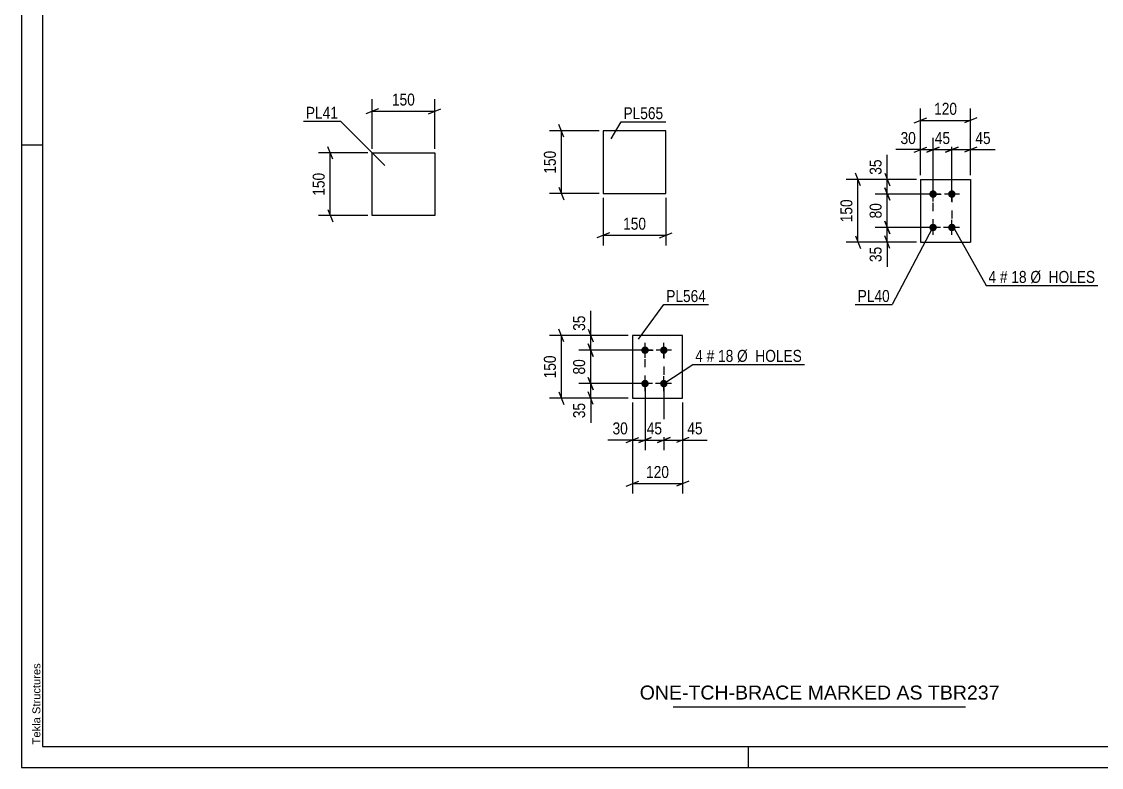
# Model space of a CAD drawing. Header units: millimetres. Extents: x 0 to 594, y 0 to 420.
# Drawn here: x 0 to 258.5, y 0 to 178.5 of the extents above; entities that cross this region are included whole.
import ezdxf

# ---------------------------------------------------------------- set-up
doc = ezdxf.new("R2010")
doc.units = ezdxf.units.MM
doc.linetypes.add('DXK_LINE_DOT2', pattern=[3.9198, 1.9599, -1.9599])
doc.styles.add('Arial', font='ARIAL.TTF', dxfattribs={"height": 0.2})
doc.styles.add('Arial Narrow', font='ARIALN.TTF', dxfattribs={"height": 0.2})

# ---------------------------------------------------------------- blocks, each defined once
blk = doc.blocks.new('Unknown-581558868-1128')
at = {"color": 5, "linetype": 'Continuous'}
for p, q in [((0, 420), (0, 0)), ((5, 415), (5, 5)), ((5, 149), (0, 149)), ((5, 5), (589, 5)), ((174, 0), (174, 5)), ((0, 0), (594, 0))]:
    blk.add_line(p, q, dxfattribs=at)
at = {"color": 174, "linetype": 'Continuous', "style": 'Arial'}
blk.add_text('Tekla Structures', height=1.9102, rotation=90, dxfattribs=at).set_placement((4.5, 5.5))
blk = doc.blocks.new('Part-581558868-5596 - 5595')
at = {"color": 2, "linetype": 'Continuous'}
for p, q in [((83.91, 147.1), (98.91, 147.1)), ((83.91, 132.1), (83.91, 147.1)), ((98.91, 147.1), (98.91, 132.1)), ((98.91, 132.1), (83.91, 132.1))]:
    blk.add_line(p, q, dxfattribs=at)
blk = doc.blocks.new('Part-581558868-5587 - 5586')
at = {"color": 2, "linetype": 'Continuous'}
for p, q in [((215.22, 140.76), (215.22, 125.76)), ((215.22, 140.76), (227.22, 140.76)), ((227.22, 140.76), (227.22, 125.76)), ((215.22, 125.76), (227.22, 125.76))]:
    blk.add_line(p, q, dxfattribs=at)
blk = doc.blocks.new('Bolt-581558868-5588 - 5586')
at = {"linetype": 'Continuous'}
for points in [[(218.22, 136.36, -1), (218.22, 138.16, -1)], [(222.72, 136.36, -1), (222.72, 138.16, -1)], [(218.22, 128.36, -1), (218.22, 130.16, -1)], [(222.72, 128.36, -1), (222.72, 130.16, -1)]]:
    blk.add_hatch(color=1, dxfattribs=at).paths.add_polyline_path(points)
at = {"color": 1, "linetype": 'Continuous'}
for p, q in [((220.02, 137.26), (216.42, 137.26)), ((218.22, 135.46), (218.22, 139.06)), ((224.52, 137.26), (220.92, 137.26)), ((222.72, 135.46), (222.72, 139.06)), ((218.22, 127.46), (218.22, 131.06)), ((222.72, 127.46), (222.72, 131.06)), ((220.02, 129.26), (216.42, 129.26)), ((224.52, 129.26), (220.92, 129.26))]:
    blk.add_line(p, q, dxfattribs=at)
blk = doc.blocks.new('Part-581558868-5030 - 5028')
at = {"color": 2, "linetype": 'Continuous'}
for p, q in [((146.26, 103.38), (146.26, 88.38)), ((158.26, 103.38), (146.26, 103.38)), ((158.26, 88.38), (158.26, 103.38)), ((146.26, 88.38), (158.26, 88.38))]:
    blk.add_line(p, q, dxfattribs=at)
blk = doc.blocks.new('Bolt-581558868-5031 - 5028')
at = {"linetype": 'Continuous'}
for points in [[(149.26, 98.98, -1), (149.26, 100.78, -1)], [(153.76, 98.98, -1), (153.76, 100.78, -1)], [(149.26, 90.98, -1), (149.26, 92.78, -1)], [(153.76, 90.98, -1), (153.76, 92.78, -1)]]:
    blk.add_hatch(color=1, dxfattribs=at).paths.add_polyline_path(points)
at = {"color": 1, "linetype": 'Continuous'}
for p, q in [((149.26, 98.08), (149.26, 101.68)), ((153.76, 98.08), (153.76, 101.68)), ((151.06, 99.88), (147.46, 99.88)), ((155.56, 99.88), (151.96, 99.88)), ((149.26, 90.08), (149.26, 93.68)), ((153.76, 90.08), (153.76, 93.68)), ((151.06, 91.88), (147.46, 91.88)), ((155.56, 91.88), (151.96, 91.88))]:
    blk.add_line(p, q, dxfattribs=at)
blk = doc.blocks.new('Part-581558868-5160 - 5159')
at = {"color": 2, "linetype": 'Continuous'}
for p, q in [((154.26, 152.38), (139.26, 152.38)), ((139.26, 152.38), (139.26, 137.38)), ((154.26, 137.38), (154.26, 152.38)), ((139.26, 137.38), (154.26, 137.38))]:
    blk.add_line(p, q, dxfattribs=at)
blk = doc.blocks.new('Rectangle-581558868-5752 - 5586')
at = {"color": 1, "linetype": 'DXK_LINE_DOT2'}
blk.add_lwpolyline([(218.22, 137.26), (222.72, 137.26), (222.72, 129.26), (218.22, 129.26), (218.22, 137.26)], close=True, dxfattribs=at)
blk = doc.blocks.new('Rectangle-581558868-5762 - 5028')
at = {"color": 1, "linetype": 'DXK_LINE_DOT2'}
blk.add_lwpolyline([(149.26, 99.88), (153.76, 99.88), (153.76, 91.88), (149.26, 91.88), (149.26, 99.88)], close=True, dxfattribs=at)
blk = doc.blocks.new('StraightDimension-581558868-5636 - 5595')
at = {"color": 7, "linetype": 'Continuous'}
for p, q in [((85.41, 157.7), (82.41, 156.5)), ((83.91, 148.1), (83.91, 159.95)), ((97.41, 156.5), (100.41, 157.7)), ((98.91, 148.1), (98.91, 159.95)), ((83.91, 157.1), (98.91, 157.1))]:
    blk.add_line(p, q, dxfattribs=at)
at = {"color": 0}
blk.add_wipeout([(94.75, 157.85), (94.75, 162.05), (88.07, 162.05), (88.07, 157.85)], dxfattribs=at)
at = {"color": 3, "style": 'Arial Narrow'}
blk.add_text('150', height=2.863, dxfattribs=at).set_placement((88.67, 158.45))
blk = doc.blocks.new('StraightDimension-581558868-5640 - 5595')
at = {"color": 7, "linetype": 'Continuous'}
for p, q in [((74.51, 145.6), (73.31, 148.6)), ((82.91, 147.1), (71.06, 147.1)), ((73.91, 132.1), (73.91, 147.1)), ((82.91, 132.1), (71.06, 132.1)), ((73.31, 133.6), (74.51, 130.6))]:
    blk.add_line(p, q, dxfattribs=at)
at = {"color": 0}
blk.add_wipeout([(73.16, 142.94), (68.96, 142.94), (68.96, 136.26), (73.16, 136.26)], dxfattribs=at)
at = {"color": 3, "style": 'Arial Narrow'}
blk.add_text('150', height=2.863, rotation=90.0002, dxfattribs=at).set_placement((72.56, 136.86))
blk = doc.blocks.new('StraightDimension-581558868-5606 - 5586')
at = {"color": 7, "linetype": 'Continuous'}
for p, q in [((206.65, 130.76), (207.85, 127.76)), ((217.22, 129.26), (204.4, 129.26)), ((207.85, 124.26), (206.65, 127.26)), ((207.25, 125.76), (207.25, 129.26)), ((214.22, 125.76), (204.4, 125.76))]:
    blk.add_line(p, q, dxfattribs=at)
at = {"color": 0}
blk.add_wipeout([(206.5, 125.23), (202.3, 125.23), (202.3, 120.38), (206.5, 120.38)], dxfattribs=at)
at = {"color": 7, "linetype": 'Continuous'}
blk.add_line((207.25, 125.76), (207.25, 119.85), dxfattribs=at)
blk.add_line((207.25, 125.76), (207.25, 119.85), dxfattribs=at)
at = {"color": 3, "style": 'Arial Narrow'}
blk.add_text('35', height=2.863, rotation=90.0002, dxfattribs=at).set_placement((205.9, 120.98))
blk = doc.blocks.new('StraightDimension-581558868-5604 - 5586')
at = {"color": 7, "linetype": 'Continuous'}
for p, q in [((206.65, 142.26), (207.85, 139.26)), ((214.22, 140.76), (204.4, 140.76)), ((207.25, 137.26), (207.25, 140.76)), ((217.22, 137.26), (204.4, 137.26)), ((207.85, 135.76), (206.65, 138.76))]:
    blk.add_line(p, q, dxfattribs=at)
at = {"color": 0}
blk.add_wipeout([(206.5, 146.14), (202.3, 146.14), (202.3, 141.28), (206.5, 141.28)], dxfattribs=at)
at = {"color": 7, "linetype": 'Continuous'}
blk.add_line((207.25, 140.76), (207.25, 146.66), dxfattribs=at)
blk.add_line((207.25, 140.76), (207.25, 146.66), dxfattribs=at)
at = {"color": 3, "style": 'Arial Narrow'}
blk.add_text('35', height=2.863, rotation=90.0002, dxfattribs=at).set_placement((205.9, 141.88))
blk = doc.blocks.new('StraightDimension-581558868-5605 - 5586')
at = {"color": 7, "linetype": 'Continuous'}
for p, q in [((217.22, 137.26), (204.4, 137.26)), ((206.65, 138.76), (207.85, 135.76)), ((207.25, 129.26), (207.25, 137.26)), ((207.85, 127.76), (206.65, 130.76)), ((217.22, 129.26), (204.4, 129.26))]:
    blk.add_line(p, q, dxfattribs=at)
at = {"color": 0}
blk.add_wipeout([(206.5, 135.68), (202.3, 135.68), (202.3, 130.83), (206.5, 130.83)], dxfattribs=at)
at = {"color": 3, "style": 'Arial Narrow'}
blk.add_text('80', height=2.863, rotation=90.0002, dxfattribs=at).set_placement((205.9, 131.43))
blk = doc.blocks.new('StraightDimension-581558868-5616 - 5586')
at = {"color": 7, "linetype": 'Continuous'}
for p, q in [((200.85, 139.26), (199.65, 142.26)), ((214.22, 140.76), (197.4, 140.76)), ((200.25, 125.76), (200.25, 140.76)), ((199.65, 127.26), (200.85, 124.26)), ((214.22, 125.76), (197.4, 125.76))]:
    blk.add_line(p, q, dxfattribs=at)
at = {"color": 0}
blk.add_wipeout([(199.5, 136.6), (195.3, 136.6), (195.3, 129.91), (199.5, 129.91)], dxfattribs=at)
at = {"color": 3, "style": 'Arial Narrow'}
blk.add_text('150', height=2.863, rotation=90.0002, dxfattribs=at).set_placement((198.9, 130.51))
blk = doc.blocks.new('StraightDimension-581558868-5620 - 5586')
at = {"color": 7, "linetype": 'Continuous'}
for p, q in [((222.72, 138.26), (222.72, 150.74)), ((227.22, 141.76), (227.22, 150.74)), ((221.22, 147.29), (224.22, 148.49)), ((222.72, 147.89), (227.22, 147.89)), ((228.72, 148.49), (225.72, 147.29))]:
    blk.add_line(p, q, dxfattribs=at)
at = {"color": 0}
blk.add_wipeout([(232.6, 148.64), (232.6, 152.84), (227.75, 152.84), (227.75, 148.64)], dxfattribs=at)
at = {"color": 7, "linetype": 'Continuous'}
blk.add_line((227.22, 147.89), (233.13, 147.89), dxfattribs=at)
blk.add_line((227.22, 147.89), (233.13, 147.89), dxfattribs=at)
at = {"color": 3, "style": 'Arial Narrow'}
blk.add_text('45', height=2.863, dxfattribs=at).set_placement((228.35, 149.24))
blk = doc.blocks.new('StraightDimension-581558868-5621 - 5586')
at = {"color": 7, "linetype": 'Continuous'}
for p, q in [((218.22, 138.26), (218.22, 150.74)), ((222.72, 138.26), (222.72, 150.74)), ((216.72, 147.29), (219.72, 148.49)), ((218.22, 147.89), (222.72, 147.89)), ((224.22, 148.49), (221.22, 147.29))]:
    blk.add_line(p, q, dxfattribs=at)
at = {"color": 0}
blk.add_wipeout([(222.9, 148.64), (222.9, 152.84), (218.04, 152.84), (218.04, 148.64)], dxfattribs=at)
at = {"color": 3, "style": 'Arial Narrow'}
blk.add_text('45', height=2.863, dxfattribs=at).set_placement((218.64, 149.24))
blk = doc.blocks.new('StraightDimension-581558868-5622 - 5586')
at = {"color": 7, "linetype": 'Continuous'}
for p, q in [((215.22, 141.76), (215.22, 150.74)), ((218.22, 138.26), (218.22, 150.74)), ((213.72, 147.29), (216.72, 148.49)), ((215.22, 147.89), (218.22, 147.89)), ((219.72, 148.49), (216.72, 147.29))]:
    blk.add_line(p, q, dxfattribs=at)
at = {"color": 0}
blk.add_wipeout([(214.7, 148.64), (214.7, 152.84), (209.84, 152.84), (209.84, 148.64)], dxfattribs=at)
at = {"color": 7, "linetype": 'Continuous'}
blk.add_line((215.22, 147.89), (209.31, 147.89), dxfattribs=at)
blk.add_line((215.22, 147.89), (209.31, 147.89), dxfattribs=at)
at = {"color": 3, "style": 'Arial Narrow'}
blk.add_text('30', height=2.863, dxfattribs=at).set_placement((210.44, 149.24))
blk = doc.blocks.new('StraightDimension-581558868-5632 - 5586')
at = {"color": 7, "linetype": 'Continuous'}
for p, q in [((215.22, 141.76), (215.22, 157.74)), ((227.22, 141.76), (227.22, 157.74)), ((213.72, 154.29), (216.72, 155.49)), ((228.72, 155.49), (225.72, 154.29)), ((215.22, 154.89), (227.22, 154.89))]:
    blk.add_line(p, q, dxfattribs=at)
at = {"color": 0}
blk.add_wipeout([(224.56, 155.64), (224.56, 159.84), (217.88, 159.84), (217.88, 155.64)], dxfattribs=at)
at = {"color": 3, "style": 'Arial Narrow'}
blk.add_text('120', height=2.863, dxfattribs=at).set_placement((218.48, 156.24))
blk = doc.blocks.new('StraightDimension-581558868-5033 - 5028')
at = {"color": 7, "linetype": 'Continuous'}
for p, q in [((135.66, 104.88), (136.86, 101.88)), ((145.26, 103.38), (133.41, 103.38)), ((136.86, 98.38), (135.66, 101.38)), ((136.26, 99.88), (136.26, 103.38)), ((148.26, 99.88), (133.41, 99.88))]:
    blk.add_line(p, q, dxfattribs=at)
at = {"color": 0}
blk.add_wipeout([(135.51, 108.76), (131.31, 108.76), (131.31, 103.91), (135.51, 103.91)], dxfattribs=at)
at = {"color": 7, "linetype": 'Continuous'}
blk.add_line((136.26, 103.38), (136.26, 109.29), dxfattribs=at)
blk.add_line((136.26, 103.38), (136.26, 109.29), dxfattribs=at)
at = {"color": 3, "style": 'Arial Narrow'}
blk.add_text('35', height=2.863, rotation=90.0002, dxfattribs=at).set_placement((134.91, 104.51))
blk = doc.blocks.new('StraightDimension-581558868-5049 - 5028')
at = {"color": 7, "linetype": 'Continuous'}
for p, q in [((153.76, 90.88), (153.76, 75.98)), ((158.26, 87.38), (158.26, 75.98)), ((152.26, 77.78), (155.26, 78.98)), ((153.76, 78.38), (158.26, 78.38)), ((159.76, 78.98), (156.76, 77.78))]:
    blk.add_line(p, q, dxfattribs=at)
at = {"color": 0}
blk.add_wipeout([(163.64, 79.13), (163.64, 83.33), (158.79, 83.33), (158.79, 79.13)], dxfattribs=at)
at = {"color": 7, "linetype": 'Continuous'}
blk.add_line((158.26, 78.38), (164.17, 78.38), dxfattribs=at)
blk.add_line((158.26, 78.38), (164.17, 78.38), dxfattribs=at)
at = {"color": 3, "style": 'Arial Narrow'}
blk.add_text('45', height=2.863, dxfattribs=at).set_placement((159.39, 79.73))
blk = doc.blocks.new('StraightDimension-581558868-5034 - 5028')
at = {"color": 7, "linetype": 'Continuous'}
for p, q in [((135.66, 101.38), (136.86, 98.38)), ((148.26, 99.88), (133.41, 99.88)), ((136.26, 91.88), (136.26, 99.88)), ((136.86, 90.38), (135.66, 93.38)), ((148.26, 91.88), (133.41, 91.88))]:
    blk.add_line(p, q, dxfattribs=at)
at = {"color": 0}
blk.add_wipeout([(135.51, 98.31), (131.31, 98.31), (131.31, 93.46), (135.51, 93.46)], dxfattribs=at)
at = {"color": 3, "style": 'Arial Narrow'}
blk.add_text('80', height=2.863, rotation=90.0002, dxfattribs=at).set_placement((134.91, 94.06))
blk = doc.blocks.new('StraightDimension-581558868-5035 - 5028')
at = {"color": 7, "linetype": 'Continuous'}
for p, q in [((135.66, 93.38), (136.86, 90.38)), ((148.26, 91.88), (133.41, 91.88)), ((136.26, 88.38), (136.26, 91.88)), ((145.26, 88.38), (133.41, 88.38)), ((136.86, 86.88), (135.66, 89.88))]:
    blk.add_line(p, q, dxfattribs=at)
at = {"color": 0}
blk.add_wipeout([(135.51, 87.86), (131.31, 87.86), (131.31, 83), (135.51, 83)], dxfattribs=at)
at = {"color": 7, "linetype": 'Continuous'}
blk.add_line((136.26, 88.38), (136.26, 82.48), dxfattribs=at)
blk.add_line((136.26, 88.38), (136.26, 82.48), dxfattribs=at)
at = {"color": 3, "style": 'Arial Narrow'}
blk.add_text('35', height=2.863, rotation=90.0002, dxfattribs=at).set_placement((134.91, 83.6))
blk = doc.blocks.new('StraightDimension-581558868-5045 - 5028')
at = {"color": 7, "linetype": 'Continuous'}
for p, q in [((129.86, 101.88), (128.66, 104.88)), ((145.26, 103.38), (126.41, 103.38)), ((129.26, 88.38), (129.26, 103.38)), ((145.26, 88.38), (126.41, 88.38)), ((128.66, 89.88), (129.86, 86.88))]:
    blk.add_line(p, q, dxfattribs=at)
at = {"color": 0}
blk.add_wipeout([(128.51, 99.23), (124.31, 99.23), (124.31, 92.54), (128.51, 92.54)], dxfattribs=at)
at = {"color": 3, "style": 'Arial Narrow'}
blk.add_text('150', height=2.863, rotation=90.0002, dxfattribs=at).set_placement((127.91, 93.14))
blk = doc.blocks.new('StraightDimension-581558868-5050 - 5028')
at = {"color": 7, "linetype": 'Continuous'}
for p, q in [((149.26, 90.88), (149.26, 75.98)), ((153.76, 90.88), (153.76, 75.98)), ((147.76, 77.78), (150.76, 78.98)), ((149.26, 78.38), (153.76, 78.38)), ((155.26, 78.98), (152.26, 77.78))]:
    blk.add_line(p, q, dxfattribs=at)
at = {"color": 0}
blk.add_wipeout([(153.94, 79.13), (153.94, 83.33), (149.08, 83.33), (149.08, 79.13)], dxfattribs=at)
at = {"color": 3, "style": 'Arial Narrow'}
blk.add_text('45', height=2.863, dxfattribs=at).set_placement((149.68, 79.73))
blk = doc.blocks.new('StraightDimension-581558868-5051 - 5028')
at = {"color": 7, "linetype": 'Continuous'}
for p, q in [((149.26, 90.88), (149.26, 75.98)), ((146.26, 87.38), (146.26, 75.98)), ((144.76, 77.78), (147.76, 78.98)), ((146.26, 78.38), (149.26, 78.38)), ((150.76, 78.98), (147.76, 77.78))]:
    blk.add_line(p, q, dxfattribs=at)
at = {"color": 0}
blk.add_wipeout([(145.74, 79.13), (145.74, 83.33), (140.88, 83.33), (140.88, 79.13)], dxfattribs=at)
at = {"color": 7, "linetype": 'Continuous'}
blk.add_line((146.26, 78.38), (140.36, 78.38), dxfattribs=at)
blk.add_line((146.26, 78.38), (140.36, 78.38), dxfattribs=at)
at = {"color": 3, "style": 'Arial Narrow'}
blk.add_text('30', height=2.863, dxfattribs=at).set_placement((141.48, 79.73))
blk = doc.blocks.new('StraightDimension-581558868-5061 - 5028')
at = {"color": 7, "linetype": 'Continuous'}
for p, q in [((146.26, 87.38), (146.26, 65.54)), ((158.26, 87.38), (158.26, 65.54)), ((144.76, 67.34), (147.76, 68.54)), ((146.26, 67.94), (158.26, 67.94)), ((159.76, 68.54), (156.76, 67.34))]:
    blk.add_line(p, q, dxfattribs=at)
at = {"color": 0}
blk.add_wipeout([(155.6, 68.69), (155.6, 72.89), (148.92, 72.89), (148.92, 68.69)], dxfattribs=at)
at = {"color": 3, "style": 'Arial Narrow'}
blk.add_text('120', height=2.863, dxfattribs=at).set_placement((149.52, 69.29))
blk = doc.blocks.new('StraightDimension-581558868-5162 - 5159')
at = {"color": 7, "linetype": 'Continuous'}
for p, q in [((139.26, 136.38), (139.26, 124.98)), ((154.26, 136.38), (154.26, 124.98)), ((140.76, 127.98), (137.76, 126.78)), ((139.26, 127.38), (154.26, 127.38)), ((152.76, 126.78), (155.76, 127.98))]:
    blk.add_line(p, q, dxfattribs=at)
at = {"color": 0}
blk.add_wipeout([(150.1, 128.13), (150.1, 132.33), (143.42, 132.33), (143.42, 128.13)], dxfattribs=at)
at = {"color": 3, "style": 'Arial Narrow'}
blk.add_text('150', height=2.863, dxfattribs=at).set_placement((144.02, 128.73))
blk = doc.blocks.new('StraightDimension-581558868-5166 - 5159')
at = {"color": 7, "linetype": 'Continuous'}
for p, q in [((129.86, 150.88), (128.66, 153.88)), ((138.26, 152.38), (126.41, 152.38)), ((129.26, 137.38), (129.26, 152.38)), ((138.26, 137.38), (126.41, 137.38)), ((128.66, 138.88), (129.86, 135.88))]:
    blk.add_line(p, q, dxfattribs=at)
at = {"color": 0}
blk.add_wipeout([(128.51, 148.23), (124.31, 148.23), (124.31, 141.54), (128.51, 141.54)], dxfattribs=at)
at = {"color": 3, "style": 'Arial Narrow'}
blk.add_text('150', height=2.863, rotation=90.0002, dxfattribs=at).set_placement((127.91, 142.14))
blk = doc.blocks.new('Unknown-581558868-5964')
at = {"color": 7, "linetype": 'Continuous'}
blk.add_line((156, 14.5), (226, 14.5), dxfattribs=at)
at = {"color": 7, "style": 'Arial'}
blk.add_text('ONE-TCH-BRACE MARKED AS TBR237', height=3.3428, dxfattribs=at).set_placement((147.99, 16.25))
blk = doc.blocks.new('Mark-581558868-5647 - 5595')
at = {"color": 0}
blk.add_wipeout([(75.73, 155.28), (75.73, 158.28), (68.06, 158.28), (68.06, 155.28)], dxfattribs=at)
blk.add_wipeout([(75.73, 155.28), (75.73, 158.28), (68.06, 158.28), (68.06, 155.28)], dxfattribs=at)
at = {"color": 30, "linetype": 'Continuous'}
for p in [(67.46, 154.68), (86.94, 144.07)]:
    blk.add_line(p, (76.33, 154.68), dxfattribs=at)
at = {"color": 3, "style": 'Arial Narrow'}
blk.add_text('PL41', height=2.863, dxfattribs=at).set_placement((68.06, 155.28))
blk = doc.blocks.new('Mark-581558868-5643 - 5586')
at = {"color": 0}
blk.add_wipeout([(207.85, 111.42), (207.85, 114.42), (200.17, 114.42), (200.17, 111.42)], dxfattribs=at)
blk.add_wipeout([(207.85, 111.42), (207.85, 114.42), (200.17, 114.42), (200.17, 111.42)], dxfattribs=at)
at = {"color": 30, "linetype": 'Continuous'}
for p in [(218.12, 129.19), (199.57, 110.82)]:
    blk.add_line(p, (208.45, 110.82), dxfattribs=at)
at = {"color": 3, "style": 'Arial Narrow'}
blk.add_text('PL40', height=2.863, dxfattribs=at).set_placement((200.17, 111.42))
blk = doc.blocks.new('Mark-581558868-5646 - 5586')
at = {"color": 0}
blk.add_wipeout([(233.33, 115.99), (233.33, 118.99), (231.5, 118.99), (231.5, 115.99)], dxfattribs=at)
blk.add_wipeout([(233.33, 115.99), (233.33, 118.99), (231.5, 118.99), (231.5, 115.99)], dxfattribs=at)
at = {"color": 7, "linetype": 'Continuous'}
blk.add_line((222.99, 129.58), (230.9, 115.39), dxfattribs=at)
at = {"color": 0}
blk.add_wipeout([(236.06, 115.99), (236.06, 118.99), (234.23, 118.99), (234.23, 115.99)], dxfattribs=at)
blk.add_wipeout([(236.06, 115.99), (236.06, 118.99), (234.23, 118.99), (234.23, 115.99)], dxfattribs=at)
at = {"color": 3, "style": 'Arial Narrow'}
blk.add_text('4', height=2.86, dxfattribs=at).set_placement((231.5, 115.99))
at = {"color": 0}
blk.add_wipeout([(240.62, 115.99), (240.62, 118.99), (236.96, 118.99), (236.96, 115.99)], dxfattribs=at)
blk.add_wipeout([(240.62, 115.99), (240.62, 118.99), (236.96, 118.99), (236.96, 115.99)], dxfattribs=at)
at = {"color": 3, "style": 'Arial Narrow'}
blk.add_text('#', height=2.86, dxfattribs=at).set_placement((234.23, 115.99))
at = {"color": 0}
blk.add_wipeout([(257.04, 115.99), (257.04, 118.99), (241.52, 118.99), (241.52, 115.99)], dxfattribs=at)
blk.add_wipeout([(257.04, 115.99), (257.04, 118.99), (241.52, 118.99), (241.52, 115.99)], dxfattribs=at)
at = {"color": 7, "linetype": 'Continuous'}
blk.add_line((230.9, 115.39), (257.64, 115.39), dxfattribs=at)
at = {"color": 3, "style": 'Arial Narrow'}
for s, p in [('Ø  HOLES', (241.52, 115.99)), ('18', (236.96, 115.99))]:
    blk.add_text(s, height=2.863, dxfattribs=at).set_placement(p)
blk = doc.blocks.new('Mark-581558868-5064 - 5028')
at = {"color": 0}
blk.add_wipeout([(163.85, 111.41), (163.85, 114.41), (154.34, 114.41), (154.34, 111.41)], dxfattribs=at)
blk.add_wipeout([(163.85, 111.41), (163.85, 114.41), (154.34, 114.41), (154.34, 111.41)], dxfattribs=at)
at = {"color": 30, "linetype": 'Continuous'}
for p, q in [((147.73, 102.5), (153.74, 110.81)), ((153.74, 110.81), (164.45, 110.81))]:
    blk.add_line(p, q, dxfattribs=at)
at = {"color": 3, "style": 'Arial Narrow'}
blk.add_text('PL564', height=2.863, dxfattribs=at).set_placement((154.34, 111.41))
blk = doc.blocks.new('Mark-581558868-5774 - 5028')
at = {"color": 0}
blk.add_wipeout([(163.12, 97.09), (163.12, 100.09), (161.29, 100.09), (161.29, 97.09)], dxfattribs=at)
blk.add_wipeout([(163.12, 97.09), (163.12, 100.09), (161.29, 100.09), (161.29, 97.09)], dxfattribs=at)
at = {"color": 7, "linetype": 'Continuous'}
blk.add_line((153.76, 91.88), (160.69, 96.49), dxfattribs=at)
at = {"color": 0}
blk.add_wipeout([(165.85, 97.09), (165.85, 100.09), (164.02, 100.09), (164.02, 97.09)], dxfattribs=at)
blk.add_wipeout([(165.85, 97.09), (165.85, 100.09), (164.02, 100.09), (164.02, 97.09)], dxfattribs=at)
at = {"color": 3, "style": 'Arial Narrow'}
blk.add_text('4', height=2.86, dxfattribs=at).set_placement((161.29, 97.09))
at = {"color": 0}
blk.add_wipeout([(170.4, 97.09), (170.4, 100.09), (166.75, 100.09), (166.75, 97.09)], dxfattribs=at)
blk.add_wipeout([(170.4, 97.09), (170.4, 100.09), (166.75, 100.09), (166.75, 97.09)], dxfattribs=at)
at = {"color": 3, "style": 'Arial Narrow'}
blk.add_text('#', height=2.86, dxfattribs=at).set_placement((164.02, 97.09))
at = {"color": 0}
blk.add_wipeout([(186.83, 97.09), (186.83, 100.09), (171.3, 100.09), (171.3, 97.09)], dxfattribs=at)
blk.add_wipeout([(186.83, 97.09), (186.83, 100.09), (171.3, 100.09), (171.3, 97.09)], dxfattribs=at)
at = {"color": 7, "linetype": 'Continuous'}
blk.add_line((160.69, 96.49), (187.43, 96.49), dxfattribs=at)
at = {"color": 3, "style": 'Arial Narrow'}
for s, p in [('18', (166.75, 97.09)), ('Ø  HOLES', (171.3, 97.09))]:
    blk.add_text(s, height=2.863, dxfattribs=at).set_placement(p)
blk = doc.blocks.new('Mark-581558868-5169 - 5159')
at = {"color": 0}
blk.add_wipeout([(153.61, 155.19), (153.61, 158.19), (144.11, 158.19), (144.11, 155.19)], dxfattribs=at)
blk.add_wipeout([(153.61, 155.19), (153.61, 158.19), (144.11, 158.19), (144.11, 155.19)], dxfattribs=at)
at = {"color": 30, "linetype": 'Continuous'}
for p, q in [((141.19, 150.52), (143.51, 154.59)), ((143.51, 154.59), (154.21, 154.59))]:
    blk.add_line(p, q, dxfattribs=at)
at = {"color": 3, "style": 'Arial Narrow'}
blk.add_text('PL565', height=2.863, dxfattribs=at).set_placement((144.11, 155.19))

msp = doc.modelspace()

# ---------------------------------------------------------------- block references
for name in ['Unknown-581558868-1128', 'Part-581558868-5160 - 5159', 'Part-581558868-5596 - 5595', 'Part-581558868-5587 - 5586', 'Bolt-581558868-5588 - 5586', 'Rectangle-581558868-5752 - 5586', 'Part-581558868-5030 - 5028', 'Bolt-581558868-5031 - 5028', 'Rectangle-581558868-5762 - 5028', 'Unknown-581558868-5964']:
    msp.add_blockref(name, (0, 0))

# ---------------------------------------------------------------- next in the draw order: block references
for name in ['StraightDimension-581558868-5636 - 5595', 'Mark-581558868-5169 - 5159', 'StraightDimension-581558868-5620 - 5586', 'StraightDimension-581558868-5604 - 5586', 'StraightDimension-581558868-5162 - 5159', 'StraightDimension-581558868-5606 - 5586', 'Mark-581558868-5646 - 5586', 'StraightDimension-581558868-5033 - 5028', 'StraightDimension-581558868-5049 - 5028']:
    msp.add_blockref(name, (0, 0))

# ---------------------------------------------------------------- next in the draw order: block references
for name in ['StraightDimension-581558868-5166 - 5159', 'StraightDimension-581558868-5640 - 5595', 'StraightDimension-581558868-5605 - 5586', 'StraightDimension-581558868-5034 - 5028']:
    msp.add_blockref(name, (0, 0))

# ---------------------------------------------------------------- next in the draw order: block references
for name in ['Mark-581558868-5647 - 5595', 'StraightDimension-581558868-5621 - 5586', 'StraightDimension-581558868-5616 - 5586', 'Mark-581558868-5064 - 5028', 'StraightDimension-581558868-5035 - 5028']:
    msp.add_blockref(name, (0, 0))

# ---------------------------------------------------------------- next in the draw order: block references
for name in ['StraightDimension-581558868-5622 - 5586', 'Mark-581558868-5643 - 5586', 'StraightDimension-581558868-5045 - 5028', 'StraightDimension-581558868-5050 - 5028']:
    msp.add_blockref(name, (0, 0))

# ---------------------------------------------------------------- next in the draw order: block references
for name in ['StraightDimension-581558868-5632 - 5586', 'Mark-581558868-5774 - 5028', 'StraightDimension-581558868-5051 - 5028']:
    msp.add_blockref(name, (0, 0))

# ---------------------------------------------------------------- next in the draw order: block references
msp.add_blockref('StraightDimension-581558868-5061 - 5028', (0, 0))

doc.saveas('drawing.dxf')
